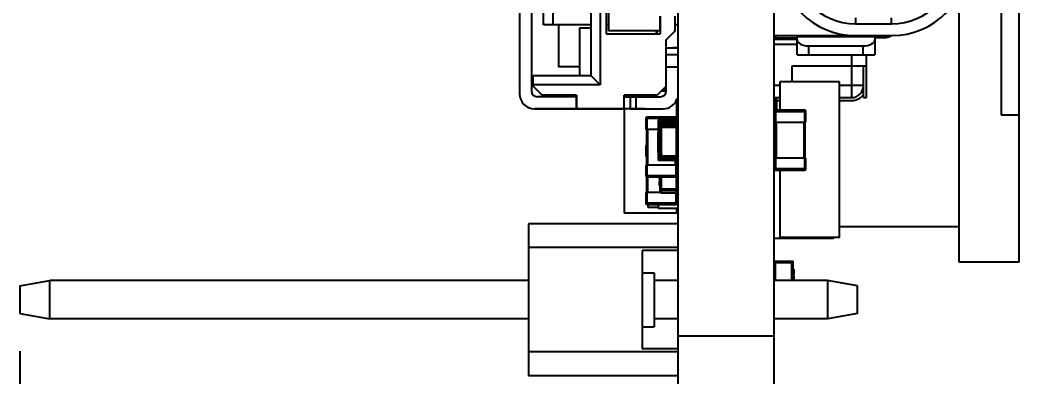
# Model space of a CAD drawing. Header units: millimetres. Extents: x 563 to 681, y 173 to 284.
# Drawn here: x 562.59 to 579.29, y 244.65 to 250.62 of the extents above; entities that cross this region are included whole.
import ezdxf

# ---------------------------------------------------------------- set-up
doc = ezdxf.new("R2010")
doc.units = ezdxf.units.MM
doc.header["$LTSCALE"] = 30.734
doc.header["$PDMODE"] = 3
doc.header["$PDSIZE"] = 0.3125
doc.layers.get('0').update_dxf_attribs({"linetype": 'CONTINUOUS'})
doc.layers.get('Defpoints').update_dxf_attribs({"linetype": 'CONTINUOUS'})
doc.layers.add('dim', color=6, linetype='CONTINUOUS', lineweight=9)
doc.styles.add('Verdana', font='verdana.ttf', dxfattribs={"height": 2.5})
doc.dimstyles.new('aaaaaaaa 3.0', dxfattribs={"dimtxt": 2.5, "dimasz": 1.5, "dimexe": 1.25, "dimexo": 0.625, "dimtad": 1, "dimdec": 1, "dimzin": 9, "dimdsep": 46, "dimtxsty": 'Verdana', "dimcen": 0, "dimazin": 0, "dimtfac": 1, "dimtofl": 0, "dimtmove": 0, "dimatfit": 3, "dimfxl": 1, "dimlwd": 25, "dimlwe": 25, "dimarcsym": 0})

# ---------------------------------------------------------------- blocks, each defined once
blk = doc.blocks.new('*D24')
at = {"layer": 'Defpoints', "color": 0}
for p in [(562.593, 245.712), (573.593, 244.334), (562.593, 236.988)]:
    blk.add_point(p, dxfattribs=at)
at = {"layer": 'dim', "color": 0, "lineweight": 25}
for p, q in [((562.593, 245.087), (562.593, 235.738)), ((573.593, 243.709), (573.593, 235.738)), ((572.093, 236.988), (564.093, 236.988))]:
    blk.add_line(p, q, dxfattribs=at)
at = {"layer": 'dim', "color": 0}
for points in [[(564.093, 237.238), (564.093, 236.738), (562.593, 236.988)], [(572.093, 236.738), (572.093, 237.238), (573.593, 236.988)]]:
    blk.add_solid(points, dxfattribs=at)
at = {"layer": 'dim', "color": 0, "insert": (568.093, 238.868), "char_height": 2.5, "attachment_point": 5, "style": 'Verdana'}
blk.add_mtext('11', dxfattribs=at)

msp = doc.modelspace()

# ---------------------------------------------------------------- linework, layer by layer
at = {"linetype": 'Continuous'}
for p, q in [((573.593, 244.334), (573.593, 265.342)), ((575.193, 265.342), (575.193, 244.334)), ((579.293, 246.574), (579.293, 263.094)), ((578.993, 260.634), (578.993, 249.034)), ((570.943, 260.283), (570.943, 249.383)), ((571.143, 260.233), (571.143, 249.433)), ((572.143, 249.683), (572.143, 259.533)), ((572.293, 259.433), (572.293, 249.533)), ((578.293, 246.574), (578.293, 251.041)), ((572.393, 250.983), (572.393, 250.383)), ((572.433, 250.933), (572.433, 250.433)), ((571.343, 250.532), (571.343, 250.832)), ((571.506, 250.532), (571.506, 250.832)), ((573.293, 250.432), (573.293, 250.679)), ((573.294, 250.679), (573.294, 250.383)), ((573.543, 250.432), (573.543, 250.679)), ((571.602, 250.532), (571.343, 250.532)), ((571.593, 250.532), (571.593, 249.834)), ((572.143, 250.532), (571.602, 250.532)), ((572.143, 250.532), (571.602, 250.532)), ((572.042, 250.532), (572.042, 250.532)), ((572.433, 250.532), (572.393, 250.532)), ((573.593, 250.532), (573.543, 250.532)), ((576.562, 250.654), (576.562, 250.554)), ((576.562, 250.554), (577.162, 250.554)), ((577.162, 250.554), (577.162, 250.654)), ((571.943, 250.482), (572.143, 250.482)), ((571.943, 250.482), (571.943, 249.683)), ((572.393, 250.383), (573.294, 250.383)), ((572.583, 250.433), (572.433, 250.433)), ((572.863, 250.433), (572.583, 250.433)), ((573.143, 250.433), (572.863, 250.433)), ((573.293, 250.433), (573.143, 250.433)), ((573.143, 250.433), (573.143, 250.432)), ((573.293, 250.432), (573.143, 250.432)), ((573.23, 250.432), (573.23, 250.383)), ((573.393, 250.283), (573.543, 250.433)), ((573.543, 250.432), (573.393, 250.282)), ((575.193, 250.354), (577.162, 250.354)), ((575.208, 250.354), (575.208, 250.314)), ((575.228, 250.294), (575.228, 250.354)), ((575.582, 250.034), (575.582, 250.354)), ((576.882, 250.334), (575.582, 250.334)), ((575.982, 250.354), (575.982, 250.334)), ((576.132, 250.334), (576.132, 250.354)), ((576.332, 250.354), (576.332, 250.334)), ((576.482, 250.334), (576.482, 250.354)), ((576.882, 250.354), (576.882, 250.034)), ((577.043, 250.354), (577.043, 250.319)), ((573.393, 249.513), (573.393, 250.283)), ((575.193, 250.211), (575.582, 250.211)), ((575.582, 250.314), (575.208, 250.314)), ((575.228, 250.294), (575.582, 250.294)), ((575.782, 250.184), (576.682, 250.184)), ((575.782, 250.034), (575.782, 250.184)), ((576.682, 250.184), (576.682, 250.034)), ((577.043, 250.319), (576.882, 250.319)), ((573.593, 250.143), (573.393, 250.143)), ((573.593, 250.033), (573.395, 250.033)), ((573.395, 249.433), (573.395, 250.033)), ((575.582, 250.034), (576.882, 250.034)), ((576.494, 250.034), (576.494, 249.842)), ((576.495, 250.034), (576.495, 249.842)), ((576.743, 249.319), (576.743, 250.034)), ((571.943, 249.834), (571.593, 249.834)), ((573.395, 249.919), (573.393, 249.919)), ((573.395, 249.834), (573.393, 249.834)), ((573.395, 249.833), (573.593, 249.833)), ((576.494, 249.842), (575.497, 249.842)), ((575.497, 249.842), (575.497, 249.584)), ((576.493, 249.842), (576.493, 249.319)), ((576.743, 249.842), (576.495, 249.842)), ((576.693, 249.319), (576.693, 249.842)), ((572.143, 249.683), (571.173, 249.683)), ((571.173, 249.511), (571.173, 249.683)), ((572.293, 249.533), (572.143, 249.683)), ((572.293, 249.533), (571.173, 249.533)), ((571.173, 249.513), (571.323, 249.363)), ((571.323, 249.361), (571.173, 249.511)), ((573.243, 249.363), (573.393, 249.513)), ((573.393, 249.512), (573.243, 249.362)), ((573.243, 249.362), (573.393, 249.512)), ((573.395, 249.612), (573.393, 249.612)), ((573.393, 249.582), (573.395, 249.582)), ((575.295, 249.519), (575.193, 249.519)), ((576.293, 249.584), (575.295, 249.584)), ((575.295, 249.584), (575.295, 249.109)), ((576.293, 246.984), (576.293, 249.584)), ((576.693, 249.519), (576.293, 249.519)), ((571.891, 249.333), (571.243, 249.333)), ((571.323, 249.363), (571.893, 249.363)), ((571.323, 249.361), (571.323, 249.363)), ((571.893, 249.361), (571.323, 249.361)), ((571.891, 249.333), (571.891, 249.133)), ((571.891, 249.332), (571.893, 249.332)), ((571.893, 249.363), (571.893, 249.133)), ((572.693, 249.363), (573.243, 249.363)), ((572.693, 249.133), (572.693, 249.363)), ((573.243, 249.362), (572.693, 249.362)), ((572.693, 249.332), (572.791, 249.332)), ((572.791, 249.333), (573.295, 249.333)), ((572.791, 249.333), (572.791, 249.133)), ((572.891, 249.133), (572.891, 249.333)), ((573.041, 249.362), (573.243, 249.362)), ((573.041, 249.362), (573.041, 249.333)), ((573.243, 249.362), (573.243, 249.363)), ((573.318, 249.432), (573.318, 249.437)), ((573.318, 249.432), (573.395, 249.432)), ((573.395, 249.462), (573.343, 249.462)), ((573.573, 248.986), (573.573, 249.285)), ((575.193, 249.319), (575.295, 249.319)), ((575.223, 249.319), (575.223, 249.108)), ((575.243, 249.109), (575.243, 249.319)), ((575.295, 249.264), (575.243, 249.264)), ((576.293, 249.319), (576.497, 249.319)), ((576.293, 249.269), (576.497, 249.269)), ((576.693, 249.319), (576.743, 249.319)), ((571.193, 249.133), (571.891, 249.133)), ((571.193, 249.131), (571.193, 249.133)), ((572.431, 249.131), (571.193, 249.131)), ((571.893, 249.133), (572.693, 249.133)), ((573.041, 249.132), (572.431, 249.132)), ((572.431, 249.132), (572.431, 249.131)), ((572.791, 249.132), (572.693, 249.132)), ((572.693, 249.132), (572.693, 247.391)), ((572.791, 249.133), (573.343, 249.133)), ((573.041, 249.132), (573.343, 249.132)), ((573.041, 249.132), (573.041, 249.132)), ((573.343, 249.133), (573.343, 249.132)), ((573.573, 249.063), (573.593, 249.063)), ((573.573, 249.033), (573.593, 249.033)), ((575.208, 249.089), (575.193, 249.089)), ((575.193, 249.069), (575.208, 249.069)), ((575.208, 249.089), (575.728, 249.089)), ((575.208, 249.089), (575.208, 248.909)), ((575.708, 249.109), (575.228, 249.109)), ((575.228, 248.909), (575.228, 249.109)), ((575.708, 249.109), (575.708, 248.909)), ((575.728, 248.909), (575.728, 249.089)), ((578.993, 249.034), (579.293, 249.034)), ((573.057, 248.974), (573.577, 248.974)), ((573.057, 248.974), (573.057, 248.794)), ((573.557, 248.994), (573.077, 248.994)), ((573.077, 248.794), (573.077, 248.994)), ((573.593, 248.949), (573.268, 248.949)), ((573.268, 248.269), (573.268, 248.949)), ((573.268, 248.899), (573.292, 248.899)), ((573.288, 248.849), (573.268, 248.849)), ((573.288, 248.883), (573.301, 248.883)), ((573.288, 248.883), (573.288, 248.31)), ((573.288, 248.858), (573.593, 248.858)), ((573.568, 248.924), (573.293, 248.924)), ((573.293, 248.924), (573.293, 248.899)), ((573.562, 248.914), (573.318, 248.914)), ((573.318, 248.279), (573.318, 248.914)), ((573.562, 248.889), (573.318, 248.889)), ((573.557, 248.994), (573.557, 248.949)), ((573.562, 248.914), (573.562, 248.279)), ((573.568, 248.913), (573.568, 248.924)), ((573.593, 248.981), (573.576, 248.981)), ((573.577, 248.949), (573.577, 248.974)), ((573.58, 248.883), (573.593, 248.883)), ((575.218, 248.853), (575.193, 248.853)), ((575.208, 248.909), (575.728, 248.909)), ((575.218, 248.909), (575.218, 248.309)), ((575.238, 248.309), (575.238, 248.909)), ((575.698, 248.909), (575.698, 248.309)), ((575.718, 248.309), (575.718, 248.909)), ((573.057, 248.794), (573.258, 248.794)), ((573.067, 248.794), (573.067, 248.194)), ((573.087, 248.194), (573.087, 248.794)), ((573.268, 248.811), (573.258, 248.811)), ((573.258, 248.774), (573.258, 248.811)), ((573.268, 248.797), (573.258, 248.797)), ((573.268, 248.774), (573.258, 248.774)), ((573.268, 248.738), (573.258, 248.738)), ((573.258, 248.636), (573.258, 248.738)), ((573.268, 248.686), (573.258, 248.686)), ((573.288, 248.79), (573.285, 248.79)), ((573.285, 248.71), (573.285, 248.79)), ((573.285, 248.784), (573.288, 248.784)), ((573.285, 248.773), (573.288, 248.773)), ((573.288, 248.721), (573.285, 248.721)), ((573.285, 248.71), (573.288, 248.71)), ((573.288, 248.692), (573.285, 248.692)), ((573.285, 248.608), (573.285, 248.692)), ((573.285, 248.689), (573.288, 248.689)), ((573.288, 248.681), (573.285, 248.681)), ((573.288, 248.828), (573.593, 248.828)), ((573.057, 248.514), (573.067, 248.514)), ((573.057, 248.514), (573.057, 248.334)), ((573.268, 248.636), (573.258, 248.636)), ((573.268, 248.622), (573.258, 248.622)), ((573.258, 248.52), (573.258, 248.622)), ((573.268, 248.52), (573.258, 248.52)), ((573.268, 248.507), (573.258, 248.507)), ((573.258, 248.405), (573.258, 248.507)), ((573.285, 248.645), (573.288, 248.645)), ((573.285, 248.608), (573.288, 248.608)), ((573.288, 248.585), (573.285, 248.585)), ((573.285, 248.501), (573.285, 248.585)), ((573.285, 248.578), (573.288, 248.578)), ((573.285, 248.501), (573.288, 248.501)), ((573.057, 248.334), (573.067, 248.334)), ((573.268, 248.455), (573.258, 248.455)), ((573.268, 248.405), (573.258, 248.405)), ((573.288, 248.369), (573.268, 248.369)), ((573.285, 248.483), (573.288, 248.483)), ((573.285, 248.403), (573.285, 248.483)), ((573.288, 248.477), (573.285, 248.477)), ((573.285, 248.44), (573.288, 248.44)), ((573.285, 248.403), (573.288, 248.403)), ((573.593, 248.34), (573.288, 248.34)), ((575.218, 248.365), (575.193, 248.365)), ((575.218, 248.335), (575.193, 248.335)), ((573.577, 248.194), (573.057, 248.194)), ((573.057, 248.194), (573.057, 248.014)), ((573.077, 247.994), (573.077, 248.194)), ((573.268, 248.319), (573.288, 248.319)), ((573.593, 248.269), (573.268, 248.269)), ((573.562, 248.31), (573.288, 248.31)), ((573.318, 248.279), (573.562, 248.279)), ((573.547, 248.269), (573.547, 248.194)), ((573.557, 248.194), (573.557, 247.994)), ((573.567, 248.194), (573.567, 248.269)), ((573.577, 248.014), (573.577, 248.194)), ((575.728, 248.309), (575.208, 248.309)), ((575.208, 248.309), (575.208, 248.129)), ((575.228, 248.109), (575.228, 248.309)), ((575.708, 248.309), (575.708, 248.109)), ((575.728, 248.129), (575.728, 248.309)), ((573.577, 248.014), (573.057, 248.014)), ((573.067, 247.996), (573.067, 247.734)), ((575.728, 248.129), (575.208, 248.129)), ((575.228, 248.109), (575.708, 248.109)), ((575.295, 248.109), (575.295, 246.984)), ((573.077, 247.994), (573.557, 247.994)), ((573.087, 247.734), (573.087, 247.994)), ((573.285, 247.95), (573.285, 247.994)), ((573.285, 247.95), (573.288, 247.95)), ((573.288, 247.927), (573.285, 247.927)), ((573.285, 247.853), (573.285, 247.927)), ((573.285, 247.89), (573.288, 247.89)), ((573.285, 247.853), (573.288, 247.853)), ((573.288, 247.994), (573.288, 247.76)), ((573.318, 247.729), (573.318, 247.994)), ((573.562, 247.994), (573.562, 247.729)), ((573.302, 247.734), (573.057, 247.734)), ((573.057, 247.734), (573.057, 247.554)), ((573.077, 247.534), (573.077, 247.734)), ((573.593, 247.79), (573.288, 247.79)), ((573.562, 247.76), (573.288, 247.76)), ((573.318, 247.729), (573.562, 247.729)), ((573.557, 247.729), (573.557, 247.534)), ((573.577, 247.554), (573.577, 247.733)), ((573.577, 247.554), (573.057, 247.554)), ((573.077, 247.534), (573.557, 247.534)), ((573.093, 247.484), (573.093, 247.534)), ((573.268, 247.469), (573.268, 247.534)), ((573.573, 247.391), (572.693, 247.391)), ((573.268, 247.484), (573.093, 247.484)), ((573.593, 247.469), (573.268, 247.469)), ((573.573, 247.391), (573.573, 247.469)), ((573.593, 247.214), (571.093, 247.214)), ((571.093, 247.214), (571.093, 244.674)), ((578.293, 247.159), (576.293, 247.159)), ((576.193, 246.964), (575.194, 246.964)), ((576.293, 246.984), (575.295, 246.984)), ((576.193, 246.984), (576.193, 246.964)), ((573.593, 246.814), (571.093, 246.814)), ((573.593, 246.764), (572.993, 246.764)), ((572.993, 246.764), (572.993, 245.124)), ((575.193, 246.589), (575.518, 246.589)), ((575.218, 246.564), (575.493, 246.564)), ((575.218, 246.564), (575.218, 246.264)), ((575.493, 246.264), (575.493, 246.564)), ((575.518, 246.539), (575.493, 246.539)), ((575.518, 246.264), (575.518, 246.589)), ((579.293, 246.574), (578.293, 246.574)), ((572.993, 246.396), (573.193, 246.396)), ((573.193, 246.396), (573.193, 245.491)), ((575.193, 246.489), (575.218, 246.489)), ((575.493, 246.489), (575.518, 246.489)), ((575.518, 246.453), (575.528, 246.453)), ((575.518, 246.403), (575.528, 246.403)), ((575.518, 246.351), (575.528, 246.351)), ((575.518, 246.338), (575.528, 246.338)), ((575.528, 246.453), (575.528, 246.351)), ((575.528, 246.338), (575.528, 246.264)), ((562.593, 246.176), (563.093, 246.264)), ((562.593, 246.176), (562.593, 245.712)), ((563.093, 245.624), (563.093, 246.264)), ((571.093, 246.264), (563.093, 246.264)), ((573.593, 246.264), (573.193, 246.264)), ((576.093, 246.264), (575.193, 246.264)), ((576.593, 246.176), (576.093, 246.264)), ((576.093, 246.264), (576.093, 245.624)), ((576.593, 245.712), (576.593, 246.176)), ((562.593, 245.712), (563.093, 245.624)), ((576.593, 245.712), (576.093, 245.624)), ((571.093, 245.624), (563.093, 245.624)), ((572.993, 245.491), (573.193, 245.491)), ((573.593, 245.624), (573.193, 245.624)), ((576.093, 245.624), (575.193, 245.624)), ((575.193, 245.334), (573.593, 245.334)), ((573.593, 245.074), (571.093, 245.074)), ((573.593, 245.124), (572.993, 245.124)), ((573.593, 244.674), (571.093, 244.674))]:
    msp.add_line(p, q, dxfattribs=at)
for centre, radius, start, end in [((576.562, 251.634), 1.28, 180, 270), ((576.562, 251.634), 1.08, 180, 270), ((577.162, 251.634), 1.28, 270, 0), ((577.162, 251.634), 1.08, 270, 360), ((585.034, 250.405), 11.795, 179.8706, 180.1087), ((577.043, 250.519), 0.2, 270, 303.9828), ((575.228, 250.314), 0.02, 180, 270), ((576.493, 249.519), 0.2, 270, 0), ((571.193, 249.383), 0.25, 180, 270), ((571.243, 249.433), 0.1, 180, 270), ((573.295, 249.433), 0.1, 270, 0), ((573.318, 249.462), 0.0305, 260.2415, 270), ((576.493, 249.519), 0.25, 271.098, 323.314), ((573.343, 249.383), 0.25, 270, 341.0564), ((573.562, 249.063), 0.0305, 0, 69.8293), ((575.228, 249.089), 0.02, 90, 180), ((575.708, 249.089), 0.02, 0, 90), ((573.077, 248.974), 0.02, 90, 180), ((573.318, 248.883), 0.0305, 90, 180), ((573.318, 248.858), 0.0305, 90, 180), ((573.557, 248.974), 0.02, 0, 90), ((573.562, 248.858), 0.0305, 0, 90), ((575.223, 248.883), 0.0305, 119.7924, 180), ((573.077, 248.514), 0.02, 120, 180), ((575.223, 248.335), 0.0305, 180, 240.2076), ((573.318, 248.31), 0.0305, 180, 270), ((573.562, 248.31), 0.0305, 270, 281.25), ((573.077, 248.014), 0.02, 180, 270), ((573.557, 248.014), 0.02, 270, 0), ((575.228, 248.129), 0.02, 180, 270), ((575.708, 248.129), 0.02, 270, 0), ((573.318, 247.76), 0.0305, 180, 270), ((573.562, 247.76), 0.0305, 270, 281.25), ((573.077, 247.554), 0.02, 180, 270), ((573.557, 247.554), 0.02, 270, 0)]:
    msp.add_arc(centre, radius, start, end, dxfattribs=at)
for centre, start_param, end_param in [((575.782, 250.284), 3.141593, 4.712389), ((576.682, 250.284), -1.570796, 0)]:
    msp.add_ellipse(centre, major_axis=(0.2, 0), ratio=0.5, start_param=start_param, end_param=end_param, dxfattribs=at)
msp.add_open_spline([(573.393, 250.153), (573.426, 250.153), (573.476, 250.153), (573.543, 250.154), (573.576, 250.154), (573.593, 250.155)], degree=3, knots=[0, 0, 0, 0, 0.500022, 0.750024, 1, 1, 1, 1], dxfattribs=at)

# ---------------------------------------------------------------- dimensions: what is measured, and where the dimension line sits
at = {"layer": 'dim'}
dim = msp.add_linear_dim(base=(562.593, 236.988), p1=(573.593, 244.334), p2=(562.593, 245.712), dimstyle='aaaaaaaa 3.0', dxfattribs=at)
dim.commit()
dim.dimension.update_dxf_attribs({"geometry": '*D24', "text_midpoint": (568.093, 238.868)})

doc.saveas('drawing.dxf')
